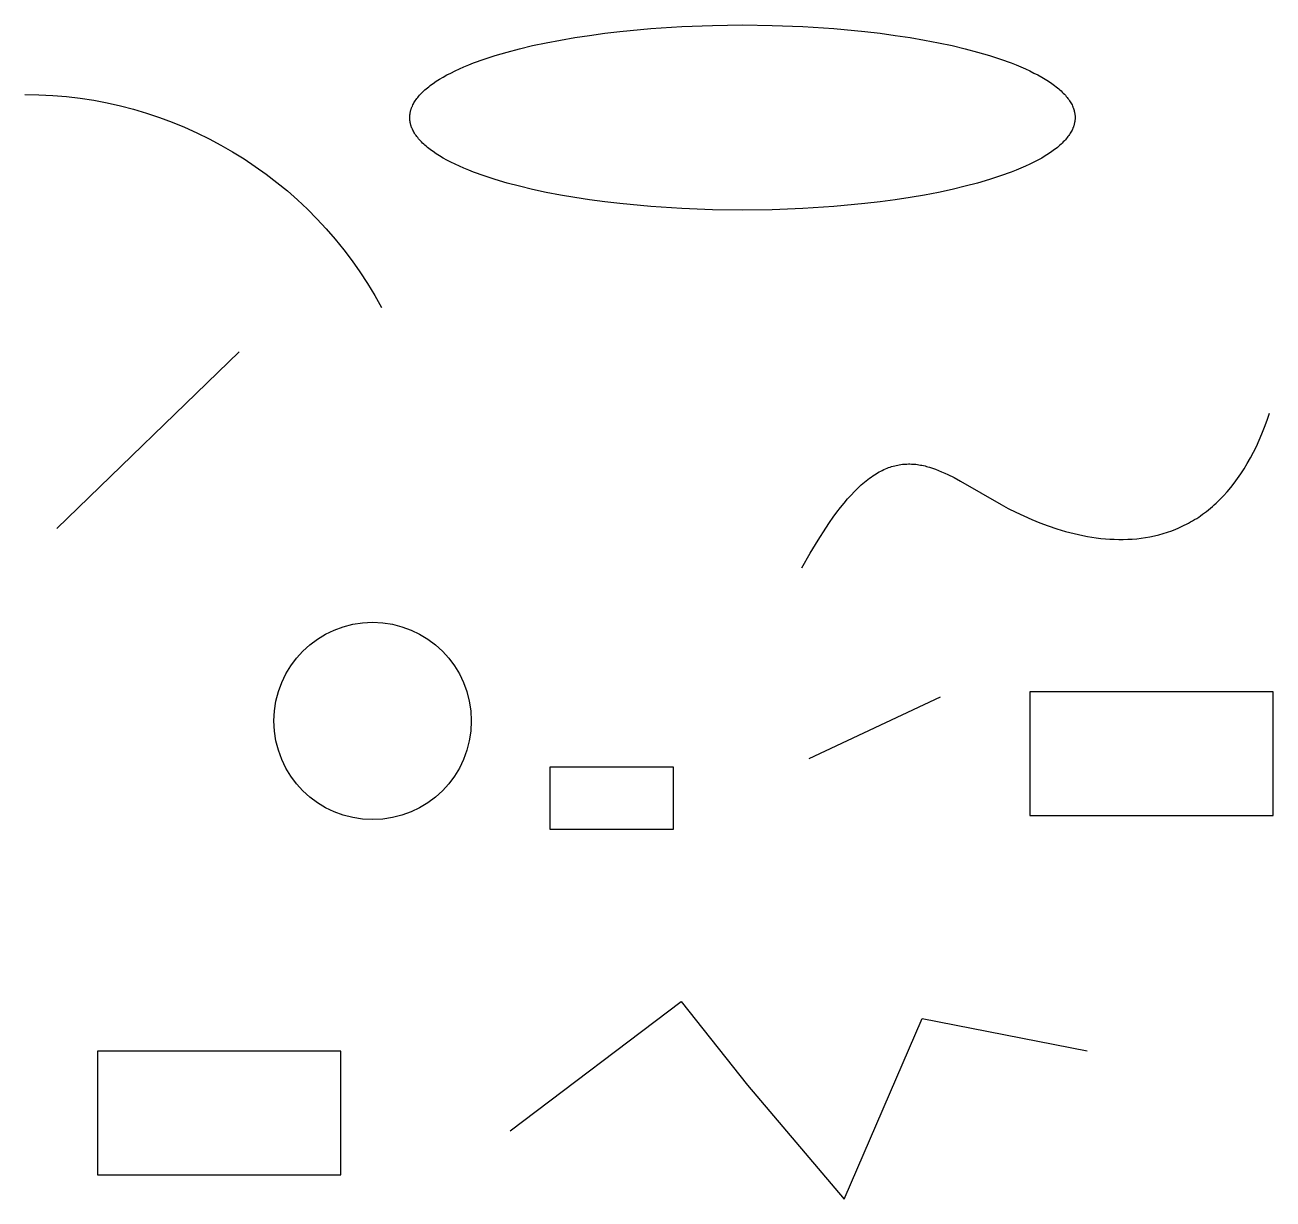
# Model space of a CAD drawing. Extents: x -42 to 344, y -30 to 134.
# Drawn here: x -42.4 to 58.4, y -29.9 to 65 of the extents above; entities outside this region: 1.
import ezdxf

# ---------------------------------------------------------------- set-up
doc = ezdxf.new("R2010")
doc.units = 0
doc.layers.add('DEFAULT', color=18, linetype='CONTINUOUS')

msp = doc.modelspace()

# ---------------------------------------------------------------- linework, layer by layer
at = {"layer": 'DEFAULT'}
for p, q in [((-39.83, 24.28), (-25.1, 38.54)), ((20.95, 5.71), (31.57, 10.7))]:
    msp.add_line(p, q, dxfattribs=at)
for points in [[(310.59, 113.31), (310.59, 134.48), (336.2, 134.48), (344.48, 115.77), (337.88, 109.02), (318.56, 119.14)], [(42.44, 57.47), (42.44, 57.43), (42.44, 57.39), (42.44, 57.35), (42.44, 57.31), (42.43, 57.26), (42.43, 57.22), (42.42, 57.18), (42.42, 57.14), (42.41, 57.1), (42.4, 57.05), (42.39, 57.01), (42.38, 56.97), (42.37, 56.93), (42.36, 56.88), (42.35, 56.84), (42.34, 56.8), (42.32, 56.76), (42.31, 56.71), (42.29, 56.67), (42.27, 56.63), (42.26, 56.59), (42.24, 56.54), (42.2, 56.46), (42.15, 56.37), (42.1, 56.28), (42.05, 56.2), (42, 56.11), (41.94, 56.02), (41.87, 55.94), (41.81, 55.85), (41.73, 55.76), (41.66, 55.67), (41.58, 55.59), (41.49, 55.5), (41.41, 55.41), (41.32, 55.33), (41.22, 55.24), (41.12, 55.15), (41.02, 55.06), (40.91, 54.98), (40.79, 54.89), (40.68, 54.8), (40.56, 54.72), (40.3, 54.55), (40.03, 54.37), (39.75, 54.2), (39.44, 54.04), (39.12, 53.87), (38.78, 53.7), (38.43, 53.54), (38.06, 53.38), (37.68, 53.22), (37.28, 53.06), (36.43, 52.76), (35.53, 52.46), (34.57, 52.18), (33.56, 51.92), (32.51, 51.66), (31.41, 51.43), (30.27, 51.21), (29.11, 51.01), (27.91, 50.83), (26.69, 50.66), (25.46, 50.52), (22.96, 50.28), (20.46, 50.12), (17.98, 50.02), (15.57, 49.99), (13.15, 50.02), (10.68, 50.12), (8.17, 50.28), (5.67, 50.52), (4.44, 50.66), (3.22, 50.83), (2.03, 51.01), (0.86, 51.21), (-0.28, 51.43), (-1.38, 51.66), (-2.43, 51.92), (-3.44, 52.18), (-4.4, 52.46), (-5.3, 52.76), (-6.15, 53.06), (-6.55, 53.22), (-6.93, 53.38), (-7.3, 53.54), (-7.65, 53.7), (-7.99, 53.87), (-8.31, 54.04), (-8.61, 54.2), (-8.9, 54.37), (-9.17, 54.55), (-9.43, 54.72), (-9.55, 54.8), (-9.66, 54.89), (-9.78, 54.98), (-9.88, 55.06), (-9.99, 55.15), (-10.09, 55.24), (-10.18, 55.33), (-10.28, 55.41), (-10.36, 55.5), (-10.45, 55.59), (-10.53, 55.67), (-10.6, 55.76), (-10.67, 55.85), (-10.74, 55.94), (-10.8, 56.02), (-10.86, 56.11), (-10.92, 56.2), (-10.97, 56.28), (-11.02, 56.37), (-11.06, 56.46), (-11.1, 56.54), (-11.12, 56.59), (-11.14, 56.63), (-11.16, 56.67), (-11.17, 56.71), (-11.19, 56.76), (-11.2, 56.8), (-11.22, 56.84), (-11.23, 56.88), (-11.24, 56.93), (-11.25, 56.97), (-11.26, 57.01), (-11.27, 57.05), (-11.28, 57.1), (-11.29, 57.14), (-11.29, 57.18), (-11.3, 57.22), (-11.3, 57.26), (-11.31, 57.31), (-11.31, 57.35), (-11.31, 57.39), (-11.31, 57.43), (-11.31, 57.47), (-11.31, 57.51), (-11.31, 57.55), (-11.31, 57.6), (-11.31, 57.64), (-11.3, 57.68), (-11.3, 57.72), (-11.29, 57.76), (-11.29, 57.8), (-11.28, 57.85), (-11.27, 57.89), (-11.26, 57.93), (-11.25, 57.97), (-11.24, 58.02), (-11.23, 58.06), (-11.22, 58.1), (-11.2, 58.14), (-11.19, 58.19), (-11.17, 58.23), (-11.16, 58.27), (-11.14, 58.31), (-11.12, 58.36), (-11.1, 58.4), (-11.06, 58.49), (-11.02, 58.57), (-10.97, 58.66), (-10.92, 58.75), (-10.86, 58.83), (-10.8, 58.92), (-10.74, 59.01), (-10.67, 59.09), (-10.6, 59.18), (-10.53, 59.27), (-10.45, 59.35), (-10.36, 59.44), (-10.28, 59.53), (-10.18, 59.62), (-10.09, 59.7), (-9.99, 59.79), (-9.88, 59.88), (-9.78, 59.96), (-9.66, 60.05), (-9.55, 60.14), (-9.43, 60.22), (-9.17, 60.4), (-8.9, 60.57), (-8.61, 60.74), (-8.31, 60.91), (-7.99, 61.07), (-7.65, 61.24), (-7.3, 61.4), (-6.93, 61.56), (-6.55, 61.72), (-6.15, 61.88), (-5.3, 62.19), (-4.4, 62.48), (-3.44, 62.76), (-2.43, 63.03), (-1.38, 63.28), (-0.28, 63.51), (0.86, 63.73), (2.03, 63.93), (3.22, 64.11), (4.44, 64.28), (5.67, 64.43), (8.17, 64.66), (10.68, 64.83), (13.15, 64.92), (15.57, 64.95), (17.98, 64.92), (20.46, 64.83), (22.96, 64.66), (25.46, 64.43), (26.69, 64.28), (27.91, 64.11), (29.11, 63.93), (30.27, 63.73), (31.41, 63.51), (32.51, 63.28), (33.56, 63.03), (34.57, 62.76), (35.53, 62.48), (36.43, 62.19), (37.28, 61.88), (37.68, 61.72), (38.06, 61.56), (38.43, 61.4), (38.78, 61.24), (39.12, 61.07), (39.44, 60.91), (39.75, 60.74), (40.03, 60.57), (40.3, 60.4), (40.56, 60.22), (40.68, 60.14), (40.79, 60.05), (40.91, 59.96), (41.02, 59.88), (41.12, 59.79), (41.22, 59.7), (41.32, 59.62), (41.41, 59.53), (41.49, 59.44), (41.58, 59.35), (41.66, 59.27), (41.73, 59.18), (41.81, 59.09), (41.87, 59.01), (41.94, 58.92), (42, 58.83), (42.05, 58.75), (42.1, 58.66), (42.15, 58.57), (42.2, 58.49), (42.24, 58.4), (42.26, 58.36), (42.27, 58.31), (42.29, 58.27), (42.31, 58.23), (42.32, 58.19), (42.34, 58.14), (42.35, 58.1), (42.36, 58.06), (42.37, 58.02), (42.38, 57.97), (42.39, 57.93), (42.4, 57.89), (42.41, 57.85), (42.42, 57.8), (42.42, 57.76), (42.43, 57.72), (42.43, 57.68), (42.44, 57.64), (42.44, 57.6), (42.44, 57.55), (42.44, 57.51)], [(38.79, 1.11), (58.44, 1.11), (58.44, 11.1), (38.79, 11.1)], [(0, 0), (10, 0), (10, 5), (0, 5)], [(-36.54, -27.91), (-16.89, -27.91), (-16.89, -17.93), (-36.54, -17.93)]]:
    msp.add_lwpolyline(points, close=True, dxfattribs=at)
for points in [[(20.38, 21.11), (21.04, 22.28), (21.68, 23.35), (22.3, 24.32), (22.61, 24.77), (22.91, 25.2), (23.2, 25.6), (23.49, 25.98), (23.78, 26.33), (24.07, 26.67), (24.35, 26.98), (24.62, 27.27), (24.9, 27.54), (25.17, 27.8), (25.3, 27.91), (25.44, 28.03), (25.57, 28.14), (25.7, 28.24), (25.83, 28.34), (25.97, 28.44), (26.1, 28.53), (26.23, 28.61), (26.36, 28.69), (26.48, 28.77), (26.61, 28.85), (26.74, 28.91), (26.87, 28.98), (27, 29.04), (27.12, 29.1), (27.25, 29.15), (27.37, 29.2), (27.5, 29.24), (27.62, 29.28), (27.75, 29.32), (27.87, 29.35), (28, 29.38), (28.12, 29.41), (28.24, 29.43), (28.37, 29.45), (28.49, 29.47), (28.61, 29.48), (28.73, 29.49), (28.86, 29.49), (28.98, 29.5), (29.1, 29.5), (29.22, 29.49), (29.34, 29.49), (29.47, 29.48), (29.59, 29.47), (29.71, 29.45), (29.83, 29.43), (29.95, 29.41), (30.07, 29.39), (30.2, 29.36), (30.32, 29.34), (30.44, 29.3), (30.56, 29.27), (30.68, 29.24), (30.93, 29.16), (31.17, 29.07), (31.42, 28.98), (31.66, 28.87), (31.91, 28.76), (32.16, 28.65), (32.67, 28.4), (33.18, 28.12), (36.46, 26.23), (37.05, 25.91), (37.67, 25.6), (38.3, 25.3), (38.94, 25.01), (39.6, 24.74), (40.28, 24.49), (40.97, 24.26), (41.31, 24.15), (41.66, 24.05), (42.02, 23.96), (42.37, 23.87), (42.73, 23.79), (43.08, 23.71), (43.44, 23.65), (43.8, 23.59), (44.16, 23.53), (44.52, 23.49), (44.89, 23.45), (45.25, 23.43), (45.61, 23.41), (45.97, 23.4), (46.34, 23.4), (46.7, 23.41), (47.06, 23.43), (47.42, 23.46), (47.78, 23.5), (48.14, 23.55), (48.49, 23.61), (48.85, 23.69), (49.2, 23.77), (49.55, 23.87), (49.9, 23.98), (50.25, 24.1), (50.59, 24.23), (50.76, 24.31), (50.93, 24.38), (51.1, 24.46), (51.27, 24.54), (51.44, 24.63), (51.61, 24.72), (51.77, 24.81), (51.94, 24.9), (52.1, 25), (52.27, 25.1), (52.43, 25.21), (52.59, 25.32), (52.75, 25.43), (52.91, 25.55), (53.07, 25.67), (53.23, 25.79), (53.38, 25.92), (53.54, 26.05), (53.69, 26.19), (53.84, 26.33), (53.99, 26.47), (54.15, 26.62), (54.44, 26.92), (54.73, 27.25), (55.02, 27.59), (55.3, 27.94), (55.57, 28.31), (55.84, 28.7), (56.1, 29.11), (56.36, 29.53), (56.61, 29.98), (56.85, 30.44), (57.09, 30.91), (57.31, 31.41), (57.53, 31.93), (57.75, 32.47), (57.95, 33.02), (58.15, 33.6)], [(-3.2, -24.35), (10.61, -13.92), (15.97, -20.67), (23.79, -29.87), (30.08, -15.3), (43.42, -17.91)]]:
    msp.add_lwpolyline(points, dxfattribs=at)
msp.add_circle((-14.31, 8.74), 7.97, dxfattribs=at)
at = {"layer": 'DEFAULT', "extrusion": (0, 0, -1)}
msp.add_arc((42.4, 26.62), 32.72, 90, 151.6992, dxfattribs=at)

doc.saveas('drawing.dxf')
